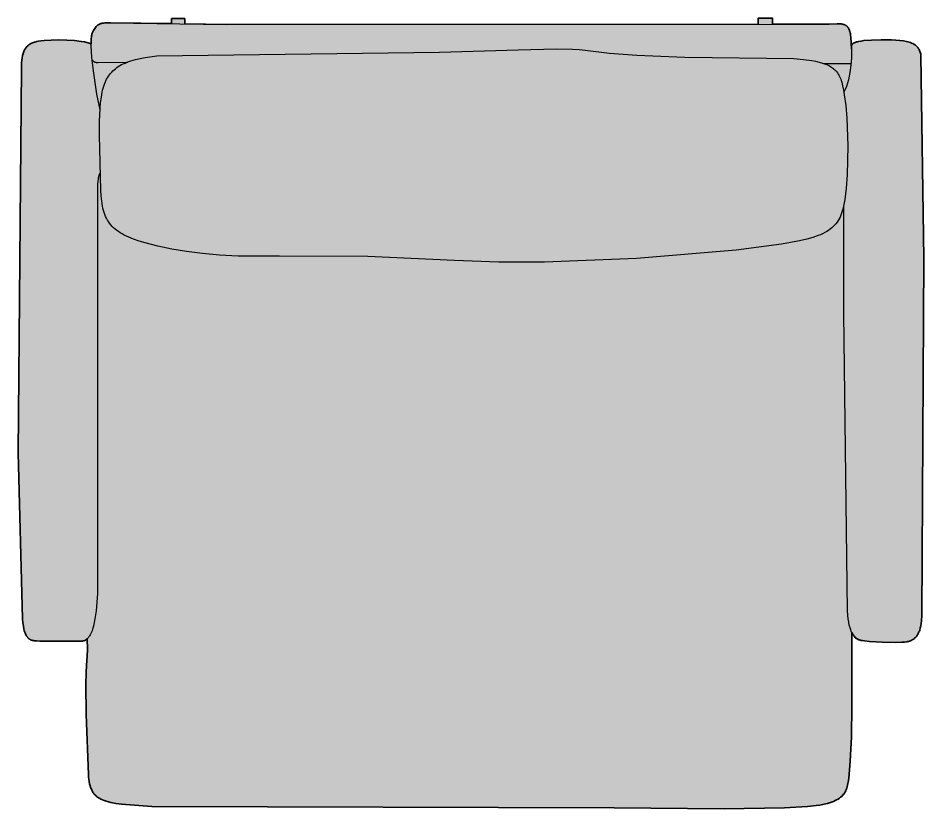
# Model space of a CAD drawing. Header units: millimetres. Extents: x 0 to 2367, y -1308 to 779.
# Drawn here: x 53 to 1113, y -1308 to -382 of the extents above; entities that cross this region are included whole.
import ezdxf

# ---------------------------------------------------------------- set-up
doc = ezdxf.new("R2010")
doc.units = ezdxf.units.MM
doc.layers.add('Blocks', color=7, linetype='Continuous')
doc.layers.add('Blocks$Fill', color=7, linetype='Continuous', true_color=0xffffff)
doc.layers.add('Blocks$Inner', color=7, linetype='Continuous', lineweight=25, true_color=0x007f00)
doc.layers.add('Blocks$Outline', color=7, linetype='Continuous', lineweight=35, true_color=0xff3f3f)

# ---------------------------------------------------------------- blocks, each defined once
blk = doc.blocks.new('Lissoni Lounge Chair Top')
at = {"layer": 'Blocks$Fill'}
blk.add_hatch(color=256, dxfattribs=at).paths.add_polyline_path([(79, -442.9), (78.8, -443), (78.3, -443.4), (77.9, -443.8), (77.4, -444.1), (76.9, -444.4), (76.3, -444.7), (75.8, -444.9), (75.3, -445.1), (74.7, -445.3), (74.1, -445.4), (73.5, -445.5), (72.9, -445.5), (23.5, -445.5), (19.5, -445.4), (17.6, -445.3), (16.7, -445.2), (15.9, -445), (15, -444.9), (14.2, -444.6), (13.5, -444.4), (13.1, -444.2), (12.7, -444), (12.3, -443.9), (12, -443.7), (11.6, -443.4), (11.3, -443.2), (10.9, -443), (10.6, -442.7), (10.3, -442.4), (10, -442.1), (9.6, -441.8), (9.3, -441.5), (9, -441.1), (8.7, -440.7), (8.4, -440.3), (8.2, -439.9), (7.6, -439), (7.1, -438), (6.6, -436.9), (6.2, -435.7), (5.7, -434.4), (5.3, -433), (4.9, -431.5), (4.2, -428.1), (3.6, -424.1), (3.1, -419.6), (-2, -225.1), (2, 225.1), (2.1, 231.7), (2.4, 234.6), (2.8, 237.5), (3.3, 240.1), (3.6, 241.3), (3.9, 242.5), (4.3, 243.7), (4.7, 244.8), (5.2, 245.9), (5.7, 246.9), (6.3, 247.8), (6.9, 248.8), (7.6, 249.6), (8.3, 250.5), (9.1, 251.3), (9.9, 252), (10.8, 252.7), (11.7, 253.3), (12.7, 253.9), (13.8, 254.5), (14.9, 255), (16.1, 255.5), (17.4, 255.9), (18.7, 256.3), (20.1, 256.6), (21.6, 256.9), (24.8, 257.3), (28.5, 257.7), (36.7, 258.2), (45.7, 258.3), (55, 258.1), (63.9, 257.5), (72, 256.6), (75.6, 256), (78.7, 255.3), (80.1, 255), (81.4, 254.6), (82.5, 254.2), (83, 254), (83.5, 253.7), (83.5, 257.1), (83.6, 259.7), (83.9, 262.1), (84.1, 263.2), (84.3, 264.2), (84.5, 265.2), (84.8, 266.2), (85.1, 267.1), (85.5, 267.9), (85.9, 268.7), (86.1, 269.1), (86.3, 269.4), (87.9, 271.9), (88.7, 273), (89.5, 274), (89.8, 274.4), (90.2, 274.8), (90.6, 275.2), (91.1, 275.5), (91.5, 275.9), (91.9, 276.2), (92.4, 276.5), (92.9, 276.7), (93.4, 277), (94, 277.2), (94.5, 277.4), (95.2, 277.6), (95.8, 277.7), (96.5, 277.9), (98, 278.1), (99.7, 278.2), (101.7, 278.4), (106.3, 278.4), (177.8, 277.4), (177.8, 283.4), (193.2, 283.4), (193.2, 277.2), (864.6, 276.8), (864.6, 283.9), (881.3, 283.9), (881.3, 276.8), (947.9, 276.9), (957, 277.2), (959, 277.3), (961, 277.2), (961.9, 277.1), (962.8, 277), (963.7, 276.8), (964.5, 276.6), (965, 276.5), (965.4, 276.4), (965.7, 276.2), (966.1, 276), (966.5, 275.8), (966.9, 275.6), (967.2, 275.4), (967.6, 275.1), (967.9, 274.9), (968.3, 274.6), (968.6, 274.3), (968.9, 273.9), (969.2, 273.6), (969.5, 273.2), (969.8, 272.8), (970, 272.4), (970.3, 272), (970.6, 271.5), (970.8, 271), (971, 270.5), (971.5, 269.4), (971.9, 268.1), (972.2, 266.8), (972.5, 265.3), (972.8, 263.7), (973, 262), (973.6, 254.4), (973.8, 247.8), (973.8, 250.2), (973.8, 250.6), (973.8, 251), (973.8, 251.2), (973.9, 251.4), (973.9, 251.6), (974, 251.8), (974, 252), (974.1, 252.2), (974.2, 252.4), (974.3, 252.6), (974.4, 252.8), (974.5, 253), (974.6, 253.2), (974.8, 253.4), (974.9, 253.5), (975.1, 253.7), (975.3, 253.9), (975.5, 254.1), (975.8, 254.3), (976, 254.4), (976.3, 254.6), (976.6, 254.8), (977.3, 255.1), (978.1, 255.4), (978.9, 255.7), (979.9, 256), (981, 256.3), (982.2, 256.6), (985, 257.1), (988.4, 257.5), (997.1, 258.2), (1008.7, 258.6), (1020.6, 258.5), (1025.8, 258.2), (1030.4, 257.8), (1034.6, 257.3), (1038.2, 256.6), (1039.9, 256.2), (1041.5, 255.7), (1042.9, 255.2), (1044.3, 254.7), (1045.6, 254.1), (1046.7, 253.5), (1047.8, 252.9), (1048.8, 252.2), (1049.3, 251.8), (1049.7, 251.4), (1050.1, 251), (1050.5, 250.6), (1050.9, 250.2), (1051.3, 249.8), (1051.6, 249.4), (1052, 248.9), (1052.3, 248.5), (1052.6, 248), (1052.9, 247.5), (1053.1, 247.1), (1053.6, 246), (1054, 245), (1054.4, 243.9), (1054.7, 242.7), (1055, 241.5), (1055.2, 240.3), (1058.6, 2.9), (1056.2, -415.4), (1055.8, -421.9), (1055.4, -424.8), (1055, -427.6), (1054.4, -430.2), (1053.7, -432.6), (1053.3, -433.7), (1052.9, -434.8), (1052.5, -435.8), (1052, -436.8), (1051.4, -437.8), (1050.9, -438.7), (1050.3, -439.6), (1049.6, -440.4), (1049, -441.1), (1048.2, -441.8), (1047.5, -442.5), (1046.7, -443.1), (1045.8, -443.7), (1044.9, -444.2), (1043.9, -444.7), (1043, -445.1), (1041.9, -445.5), (1040.8, -445.8), (1039.7, -446.1), (1038.5, -446.3), (1035.8, -446.6), (1032.7, -446.9), (1025.7, -447.1), (1009.7, -446.9), (994.8, -445.9), (989, -445.3), (986.8, -445), (985.1, -444.7), (984.4, -444.6), (983.7, -444.4), (983.1, -444.1), (982.4, -443.9), (981.7, -443.6), (981.1, -443.2), (980.4, -442.9), (979.8, -442.4), (979.1, -441.9), (978.5, -441.4), (977.9, -440.8), (977.3, -440.2), (976.7, -439.5), (976.1, -438.7), (975.6, -437.8), (975, -436.9), (974.5, -435.9), (974.4, -435.7), (973.8, -557.7), (972.3, -586.2), (970.6, -606.4), (970.1, -610.5), (969.7, -612.4), (969.3, -614.3), (968.9, -616), (968.4, -617.7), (967.8, -619.2), (967.1, -620.7), (966.4, -622.2), (965.9, -622.9), (965.5, -623.5), (965.1, -624.2), (964.6, -624.8), (964.1, -625.5), (963.5, -626.1), (963, -626.7), (962.4, -627.3), (961.7, -627.8), (961.1, -628.4), (959.7, -629.4), (958.1, -630.4), (956.4, -631.4), (954.6, -632.3), (952.6, -633.2), (950.4, -634), (948.1, -634.8), (945.6, -635.5), (940, -636.9), (936.7, -637.5), (932.6, -638.1), (922.5, -639.1), (895.5, -640.6), (824.7, -641.9), (154.5, -639.2), (119.2, -636.5), (112.5, -635.6), (106.5, -634.5), (103.8, -633.8), (101.3, -633.1), (99, -632.3), (96.8, -631.4), (94.8, -630.5), (93.8, -630), (92.9, -629.4), (92, -628.9), (91.2, -628.3), (90.4, -627.7), (89.6, -627), (88.9, -626.4), (88.2, -625.7), (87.5, -625), (86.9, -624.2), (86.3, -623.4), (85.7, -622.6), (85.2, -621.8), (84.7, -620.9), (84.2, -620), (83.8, -619), (83.4, -618), (83, -617), (82.3, -614.8), (81.7, -612.5), (81.2, -610), (80.8, -607.4), (80.5, -604.6), (80.3, -601.6), (77.9, -531.5), (77.5, -496), (77.6, -482.6), (78, -473.7), (78.9, -463), (79.2, -454.8)], flags=0)
at = {"layer": 'Blocks$Inner'}
for p, q in [((864.6, 276.8), (864.6, 283.9)), ((881.3, 283.9), (881.3, 276.8)), ((83, 254), (83.5, 253.7)), ((973.8, 247.8), (973.8, 250.2))]:
    blk.add_line(p, q, dxfattribs=at)
for points in [[(94, 176.5), (90.2, 195), (86.3, 222), (84.5, 237.9), (83.8, 245), (83.5, 251.4), (83.5, 257.1), (83.6, 259.7), (83.9, 262.1), (84.1, 263.2), (84.3, 264.2), (84.5, 265.2), (84.8, 266.2), (85.1, 267.1), (85.5, 267.9), (85.9, 268.7), (86.1, 269.1), (86.3, 269.4), (87.9, 271.9), (88.7, 273), (89.5, 274), (89.8, 274.4), (90.2, 274.8), (90.6, 275.2), (91.1, 275.5), (91.5, 275.9), (91.9, 276.2), (92.4, 276.5), (92.9, 276.7), (93.4, 277), (94, 277.2), (94.5, 277.4), (95.2, 277.6), (95.8, 277.7), (96.5, 277.9), (98, 278.1), (99.7, 278.2), (101.7, 278.4), (106.3, 278.4), (241.6, 276.5), (947.9, 276.9), (957, 277.2), (959, 277.3), (961, 277.2), (961.9, 277.1), (962.8, 277), (963.7, 276.8), (964.5, 276.6), (965, 276.5), (965.4, 276.4), (965.7, 276.2), (966.1, 276), (966.5, 275.8), (966.9, 275.6), (967.2, 275.4), (967.6, 275.1), (967.9, 274.9), (968.3, 274.6), (968.6, 274.3), (968.9, 273.9), (969.2, 273.6), (969.5, 273.2), (969.8, 272.8), (970, 272.4), (970.3, 272), (970.6, 271.5), (970.8, 271), (971, 270.5), (971.5, 269.4), (971.9, 268.1), (972.2, 266.8), (972.5, 265.3), (972.8, 263.7), (973, 262), (973.6, 254.4), (973.8, 246.1), (973.7, 237.5), (973.1, 228.7), (972, 220.1), (971.3, 215.8), (970.3, 211.7), (969.3, 207.8), (968, 204), (966.6, 200.4), (965.8, 198.7), (964.9, 197.1)], [(177.8, 277.4), (177.8, 283.4), (193.2, 283.4), (193.2, 277.1)], [(864.6, 283.9), (881.3, 283.9)], [(94.2, 103.2), (93.6, 102), (93, 100.7), (92.7, 100), (92.5, 99.2), (92.2, 98.4), (92, 97.5), (91.8, 96.5), (91.6, 95.3), (91.3, 92.8), (91.1, 89.7), (91, 85.9), (91, -389.8), (89.3, -410.2), (88, -419.6), (87.2, -423.9), (86.2, -428), (85.1, -431.7), (84.6, -433.4), (83.9, -435.1), (83.3, -436.6), (82.5, -438), (81.8, -439.3), (81.4, -440), (81, -440.6), (80.6, -441.1), (80.2, -441.6), (79.7, -442.1), (79.3, -442.6), (78.8, -443), (78.3, -443.4), (77.9, -443.8), (77.4, -444.1), (76.9, -444.4), (76.3, -444.7), (75.8, -444.9), (75.3, -445.1), (74.7, -445.3), (74.1, -445.4), (73.5, -445.5), (72.9, -445.5), (23.5, -445.5), (19.5, -445.4), (17.6, -445.3), (16.7, -445.2), (15.9, -445), (15, -444.9), (14.2, -444.6), (13.5, -444.4), (13.1, -444.2), (12.7, -444), (12.3, -443.9), (12, -443.7), (11.6, -443.4), (11.3, -443.2), (10.9, -443), (10.6, -442.7), (10.3, -442.4), (10, -442.1), (9.6, -441.8), (9.3, -441.5), (9, -441.1), (8.7, -440.7), (8.4, -440.3), (8.2, -439.9), (7.6, -439), (7.1, -438), (6.6, -436.9), (6.2, -435.7), (5.7, -434.4), (5.3, -433), (4.9, -431.5), (4.2, -428.1), (3.6, -424.1), (3.1, -419.6), (-2, -225.1), (2, 225.1), (2.1, 231.7), (2.4, 234.6), (2.8, 237.5), (3.3, 240.1), (3.6, 241.3), (3.9, 242.5), (4.3, 243.7), (4.7, 244.8), (5.2, 245.9), (5.7, 246.9), (6.3, 247.8), (6.9, 248.8), (7.6, 249.6), (8.3, 250.5), (9.1, 251.3), (9.9, 252), (10.8, 252.7), (11.7, 253.3), (12.7, 253.9), (13.8, 254.5), (14.9, 255), (16.1, 255.5), (17.4, 255.9), (18.7, 256.3), (20.1, 256.6), (21.6, 256.9), (24.8, 257.3), (28.5, 257.7), (36.7, 258.2), (45.7, 258.3), (55, 258.1), (63.9, 257.5), (72, 256.6), (75.6, 256), (78.7, 255.3), (80.1, 255), (81.4, 254.6), (82.5, 254.2), (83, 254)], [(973.8, 250.2), (973.8, 250.6), (973.8, 251), (973.8, 251.2), (973.9, 251.4), (973.9, 251.6), (974, 251.8), (974, 252), (974.1, 252.2), (974.2, 252.4), (974.3, 252.6), (974.4, 252.8), (974.5, 253), (974.6, 253.2), (974.8, 253.4), (974.9, 253.5), (975.1, 253.7), (975.3, 253.9), (975.5, 254.1), (975.8, 254.3), (976, 254.4), (976.3, 254.6), (976.6, 254.8), (977.3, 255.1), (978.1, 255.4), (978.9, 255.7), (979.9, 256), (981, 256.3), (982.2, 256.6), (985, 257.1), (988.4, 257.5), (997.1, 258.2), (1008.7, 258.6), (1020.6, 258.5), (1025.8, 258.2), (1030.4, 257.8), (1034.6, 257.3), (1038.2, 256.6), (1039.9, 256.2), (1041.5, 255.7), (1042.9, 255.2), (1044.3, 254.7), (1045.6, 254.1), (1046.7, 253.5), (1047.8, 252.9), (1048.8, 252.2), (1049.3, 251.8), (1049.7, 251.4), (1050.1, 251), (1050.5, 250.6), (1050.9, 250.2), (1051.3, 249.8), (1051.6, 249.4), (1052, 248.9), (1052.3, 248.5), (1052.6, 248), (1052.9, 247.5), (1053.1, 247.1), (1053.6, 246), (1054, 245), (1054.4, 243.9), (1054.7, 242.7), (1055, 241.5), (1055.2, 240.3), (1058.6, 2.9), (1056.2, -415.4), (1055.8, -421.9), (1055.4, -424.8), (1055, -427.6), (1054.4, -430.2), (1053.7, -432.6), (1053.3, -433.7), (1052.9, -434.8), (1052.5, -435.8), (1052, -436.8), (1051.4, -437.8), (1050.9, -438.7), (1050.3, -439.6), (1049.6, -440.4), (1049, -441.1), (1048.2, -441.8), (1047.5, -442.5), (1046.7, -443.1), (1045.8, -443.7), (1044.9, -444.2), (1043.9, -444.7), (1043, -445.1), (1041.9, -445.5), (1040.8, -445.8), (1039.7, -446.1), (1038.5, -446.3), (1035.8, -446.6), (1032.7, -446.9), (1025.7, -447.1), (1009.7, -446.9), (994.8, -445.9), (989, -445.3), (986.8, -445), (985.1, -444.7), (984.4, -444.6), (983.7, -444.4), (983.1, -444.1), (982.4, -443.9), (981.7, -443.6), (981.1, -443.2), (980.4, -442.9), (979.8, -442.4), (979.1, -441.9), (978.5, -441.4), (977.9, -440.8), (977.3, -440.2), (976.7, -439.5), (976.1, -438.7), (975.6, -437.8), (975, -436.9), (974.5, -435.9), (974, -434.9), (973.5, -433.7), (973, -432.5), (972.2, -429.8), (971.3, -426.8), (970.6, -423.4), (970, -419.5), (969.1, -410.6), (964.7, -62), (964.7, 64.2)], [(84.8, 234.8), (85.3, 234.3), (85.9, 233.7), (86.2, 233.5), (86.5, 233.2), (86.8, 233), (87.2, 232.8), (87.6, 232.6), (87.8, 232.5), (88, 232.4), (88.5, 232.3), (89, 232.2), (89.5, 232), (90.1, 232), (90.8, 231.9), (91.5, 231.9), (126.3, 232.5)], [(942, 230.6), (973.3, 230.6)], [(974.4, -435.7), (974.4, -521.4), (973.8, -557.7), (972.3, -586.2), (970.6, -606.4), (970.1, -610.5), (969.7, -612.4), (969.3, -614.3), (968.9, -616), (968.4, -617.7), (967.8, -619.2), (967.1, -620.7), (966.4, -622.2), (965.9, -622.9), (965.5, -623.5), (965.1, -624.2), (964.6, -624.8), (964.1, -625.5), (963.5, -626.1), (963, -626.7), (962.4, -627.3), (961.7, -627.8), (961.1, -628.4), (959.7, -629.4), (958.1, -630.4), (956.4, -631.4), (954.6, -632.3), (952.6, -633.2), (950.4, -634), (948.1, -634.8), (945.6, -635.5), (940, -636.9), (936.7, -637.5), (932.6, -638.1), (922.5, -639.1), (895.5, -640.6), (824.7, -641.9), (696.1, -640.8), (154.5, -639.2), (119.2, -636.5), (112.5, -635.6), (106.5, -634.5), (103.8, -633.8), (101.3, -633.1), (99, -632.3), (96.8, -631.4), (94.8, -630.5), (93.8, -630), (92.9, -629.4), (92, -628.9), (91.2, -628.3), (90.4, -627.7), (89.6, -627), (88.9, -626.4), (88.2, -625.7), (87.5, -625), (86.9, -624.2), (86.3, -623.4), (85.7, -622.6), (85.2, -621.8), (84.7, -620.9), (84.2, -620), (83.8, -619), (83.4, -618), (83, -617), (82.3, -614.8), (81.7, -612.5), (81.2, -610), (80.8, -607.4), (80.5, -604.6), (80.3, -601.6), (77.9, -531.5), (77.5, -496), (77.6, -482.6), (78, -473.7), (78.9, -463), (79.2, -454.8), (79, -442.9)]]:
    blk.add_lwpolyline(points, dxfattribs=at)
blk.add_lwpolyline([(906.3, 236.5), (917.5, 235.4), (927.4, 234.1), (931.8, 233.3), (936, 232.4), (939.8, 231.3), (943.3, 230.1), (945, 229.4), (946.5, 228.7), (948, 227.9), (949.4, 227.1), (950.8, 226.2), (952.1, 225.3), (953.3, 224.3), (954.4, 223.2), (955.5, 222.1), (956.5, 221), (957.5, 219.7), (958.4, 218.4), (959.2, 217.1), (959.9, 215.6), (960.6, 214.1), (961.2, 212.6), (961.8, 210.8), (962.4, 208.9), (963.4, 204.6), (964.5, 199.7), (965.4, 194.1), (967.1, 181.4), (968.3, 166.9), (969.5, 134.5), (968.7, 100.4), (967.6, 84.7), (966.1, 71.5), (965, 65.6), (963.8, 60.3), (963.1, 57.8), (962.3, 55.4), (961.4, 53.1), (960.4, 50.9), (959.4, 48.9), (958.2, 46.9), (957, 45), (955.6, 43.2), (954.1, 41.5), (952.5, 39.9), (950.8, 38.3), (948.9, 36.8), (946.9, 35.4), (944.8, 34), (942.5, 32.7), (940.1, 31.5), (937.5, 30.3), (934.7, 29.2), (928.7, 27.1), (921.5, 25), (912.9, 23), (891.8, 19.1), (838.9, 12.1), (722, 2.4), (614.5, -1.8), (560.9, -1.8), (509, 0), (407.6, 4.6), (304.3, 5.1), (255.7, 5.3), (234, 6.5), (213.9, 8.2), (195.2, 10.6), (177.9, 13.5), (161.7, 16.9), (146.7, 20.8), (139.7, 22.9), (133.3, 25.1), (127.6, 27.4), (122.4, 29.9), (120, 31.2), (117.7, 32.5), (115.6, 33.9), (113.5, 35.4), (111.6, 36.9), (109.9, 38.5), (108.2, 40.1), (106.7, 41.9), (105.2, 43.7), (103.9, 45.6), (102.7, 47.5), (101.6, 49.6), (100.5, 51.7), (99.6, 54), (98.8, 56.3), (98, 58.7), (97.4, 61.3), (96.8, 63.9), (95.9, 69.6), (95.3, 75.7), (94.9, 82.4), (93.2, 146.9), (93.4, 163.2), (94.1, 178.2), (94.7, 185.1), (95.5, 191.4), (96.4, 197), (97, 199.6), (97.7, 202), (98.3, 204.2), (99.1, 206.4), (99.9, 208.4), (100.8, 210.4), (101.7, 212.3), (102.8, 214.1), (103.9, 215.8), (105, 217.5), (106.3, 219.1), (107.6, 220.6), (109, 222.1), (110.5, 223.4), (112, 224.7), (113.7, 226), (115.4, 227.2), (117.3, 228.3), (119.2, 229.4), (121.2, 230.4), (123.3, 231.3), (125.5, 232.2), (130.2, 233.9), (135.4, 235.3), (140.9, 236.6), (147, 237.8), (160.4, 239.6), (491.4, 243.9), (583.5, 246.9), (628.5, 247.9), (647.2, 247.5), (655.1, 247), (662, 246.3), (690.4, 243), (722.5, 240.4), (778.9, 238)], close=True, dxfattribs=at)
at = {"layer": 'Blocks$Outline'}
for points in [[(83.5, 253.7), (83.5, 257.1), (83.6, 259.7), (83.9, 262.1), (84.1, 263.2), (84.3, 264.2), (84.5, 265.2), (84.8, 266.2), (85.1, 267.1), (85.5, 267.9), (85.9, 268.7), (86.1, 269.1), (86.3, 269.4), (87.9, 271.9), (88.7, 273), (89.5, 274), (89.8, 274.4), (90.2, 274.8), (90.6, 275.2), (91.1, 275.5), (91.5, 275.9), (91.9, 276.2), (92.4, 276.5), (92.9, 276.7), (93.4, 277), (94, 277.2), (94.5, 277.4), (95.2, 277.6), (95.8, 277.7), (96.5, 277.9), (98, 278.1), (99.7, 278.2), (101.7, 278.4), (106.3, 278.4), (177.8, 277.4)], [(177.8, 277.4), (177.8, 283.4), (193.2, 283.4), (193.2, 277.2)], [(193.2, 277.2), (241.6, 276.5), (864.6, 276.8)], [(864.6, 276.8), (864.6, 283.9), (881.3, 283.9), (881.3, 276.8)], [(881.3, 276.8), (947.9, 276.9), (957, 277.2), (959, 277.3), (961, 277.2), (961.9, 277.1), (962.8, 277), (963.7, 276.8), (964.5, 276.6), (965, 276.5), (965.4, 276.4), (965.7, 276.2), (966.1, 276), (966.5, 275.8), (966.9, 275.6), (967.2, 275.4), (967.6, 275.1), (967.9, 274.9), (968.3, 274.6), (968.6, 274.3), (968.9, 273.9), (969.2, 273.6), (969.5, 273.2), (969.8, 272.8), (970, 272.4), (970.3, 272), (970.6, 271.5), (970.8, 271), (971, 270.5), (971.5, 269.4), (971.9, 268.1), (972.2, 266.8), (972.5, 265.3), (972.8, 263.7), (973, 262), (973.6, 254.4), (973.8, 247.8)], [(79, -442.9), (78.8, -443), (78.3, -443.4), (77.9, -443.8), (77.4, -444.1), (76.9, -444.4), (76.3, -444.7), (75.8, -444.9), (75.3, -445.1), (74.7, -445.3), (74.1, -445.4), (73.5, -445.5), (72.9, -445.5), (23.5, -445.5), (19.5, -445.4), (17.6, -445.3), (16.7, -445.2), (15.9, -445), (15, -444.9), (14.2, -444.6), (13.5, -444.4), (13.1, -444.2), (12.7, -444), (12.3, -443.9), (12, -443.7), (11.6, -443.4), (11.3, -443.2), (10.9, -443), (10.6, -442.7), (10.3, -442.4), (10, -442.1), (9.6, -441.8), (9.3, -441.5), (9, -441.1), (8.7, -440.7), (8.4, -440.3), (8.2, -439.9), (7.6, -439), (7.1, -438), (6.6, -436.9), (6.2, -435.7), (5.7, -434.4), (5.3, -433), (4.9, -431.5), (4.2, -428.1), (3.6, -424.1), (3.1, -419.6), (-2, -225.1), (2, 225.1), (2.1, 231.7), (2.4, 234.6), (2.8, 237.5), (3.3, 240.1), (3.6, 241.3), (3.9, 242.5), (4.3, 243.7), (4.7, 244.8), (5.2, 245.9), (5.7, 246.9), (6.3, 247.8), (6.9, 248.8), (7.6, 249.6), (8.3, 250.5), (9.1, 251.3), (9.9, 252), (10.8, 252.7), (11.7, 253.3), (12.7, 253.9), (13.8, 254.5), (14.9, 255), (16.1, 255.5), (17.4, 255.9), (18.7, 256.3), (20.1, 256.6), (21.6, 256.9), (24.8, 257.3), (28.5, 257.7), (36.7, 258.2), (45.7, 258.3), (55, 258.1), (63.9, 257.5), (72, 256.6), (75.6, 256), (78.7, 255.3), (80.1, 255), (81.4, 254.6), (82.5, 254.2), (83, 254), (83.5, 253.7)], [(973.8, 247.8), (973.8, 250.2), (973.8, 250.6), (973.8, 251), (973.8, 251.2), (973.9, 251.4), (973.9, 251.6), (974, 251.8), (974, 252), (974.1, 252.2), (974.2, 252.4), (974.3, 252.6), (974.4, 252.8), (974.5, 253), (974.6, 253.2), (974.8, 253.4), (974.9, 253.5), (975.1, 253.7), (975.3, 253.9), (975.5, 254.1), (975.8, 254.3), (976, 254.4), (976.3, 254.6), (976.6, 254.8), (977.3, 255.1), (978.1, 255.4), (978.9, 255.7), (979.9, 256), (981, 256.3), (982.2, 256.6), (985, 257.1), (988.4, 257.5), (997.1, 258.2), (1008.7, 258.6), (1020.6, 258.5), (1025.8, 258.2), (1030.4, 257.8), (1034.6, 257.3), (1038.2, 256.6), (1039.9, 256.2), (1041.5, 255.7), (1042.9, 255.2), (1044.3, 254.7), (1045.6, 254.1), (1046.7, 253.5), (1047.8, 252.9), (1048.8, 252.2), (1049.3, 251.8), (1049.7, 251.4), (1050.1, 251), (1050.5, 250.6), (1050.9, 250.2), (1051.3, 249.8), (1051.6, 249.4), (1052, 248.9), (1052.3, 248.5), (1052.6, 248), (1052.9, 247.5), (1053.1, 247.1), (1053.6, 246), (1054, 245), (1054.4, 243.9), (1054.7, 242.7), (1055, 241.5), (1055.2, 240.3), (1058.6, 2.9), (1056.2, -415.4), (1055.8, -421.9), (1055.4, -424.8), (1055, -427.6), (1054.4, -430.2), (1053.7, -432.6), (1053.3, -433.7), (1052.9, -434.8), (1052.5, -435.8), (1052, -436.8), (1051.4, -437.8), (1050.9, -438.7), (1050.3, -439.6), (1049.6, -440.4), (1049, -441.1), (1048.2, -441.8), (1047.5, -442.5), (1046.7, -443.1), (1045.8, -443.7), (1044.9, -444.2), (1043.9, -444.7), (1043, -445.1), (1041.9, -445.5), (1040.8, -445.8), (1039.7, -446.1), (1038.5, -446.3), (1035.8, -446.6), (1032.7, -446.9), (1025.7, -447.1), (1009.7, -446.9), (994.8, -445.9), (989, -445.3), (986.8, -445), (985.1, -444.7), (984.4, -444.6), (983.7, -444.4), (983.1, -444.1), (982.4, -443.9), (981.7, -443.6), (981.1, -443.2), (980.4, -442.9), (979.8, -442.4), (979.1, -441.9), (978.5, -441.4), (977.9, -440.8), (977.3, -440.2), (976.7, -439.5), (976.1, -438.7), (975.6, -437.8), (975, -436.9), (974.5, -435.9), (974.4, -435.7)], [(974.4, -435.7), (974.4, -521.4), (973.8, -557.7), (972.3, -586.2), (970.6, -606.4), (970.1, -610.5), (969.7, -612.4), (969.3, -614.3), (968.9, -616), (968.4, -617.7), (967.8, -619.2), (967.1, -620.7), (966.4, -622.2), (965.9, -622.9), (965.5, -623.5), (965.1, -624.2), (964.6, -624.8), (964.1, -625.5), (963.5, -626.1), (963, -626.7), (962.4, -627.3), (961.7, -627.8), (961.1, -628.4), (959.7, -629.4), (958.1, -630.4), (956.4, -631.4), (954.6, -632.3), (952.6, -633.2), (950.4, -634), (948.1, -634.8), (945.6, -635.5), (940, -636.9), (936.7, -637.5), (932.6, -638.1), (922.5, -639.1), (895.5, -640.6), (824.7, -641.9), (696.1, -640.8), (154.5, -639.2), (119.2, -636.5), (112.5, -635.6), (106.5, -634.5), (103.8, -633.8), (101.3, -633.1), (99, -632.3), (96.8, -631.4), (94.8, -630.5), (93.8, -630), (92.9, -629.4), (92, -628.9), (91.2, -628.3), (90.4, -627.7), (89.6, -627), (88.9, -626.4), (88.2, -625.7), (87.5, -625), (86.9, -624.2), (86.3, -623.4), (85.7, -622.6), (85.2, -621.8), (84.7, -620.9), (84.2, -620), (83.8, -619), (83.4, -618), (83, -617), (82.3, -614.8), (81.7, -612.5), (81.2, -610), (80.8, -607.4), (80.5, -604.6), (80.3, -601.6), (77.9, -531.5), (77.5, -496), (77.6, -482.6), (78, -473.7), (78.9, -463), (79.2, -454.8), (79, -442.9)]]:
    blk.add_lwpolyline(points, dxfattribs=at)

msp = doc.modelspace()

# ---------------------------------------------------------------- block references
at = {"layer": 'Blocks'}
msp.add_blockref('Lissoni Lounge Chair Top', (54.7, -665.8), dxfattribs=at)

doc.saveas('drawing.dxf')
